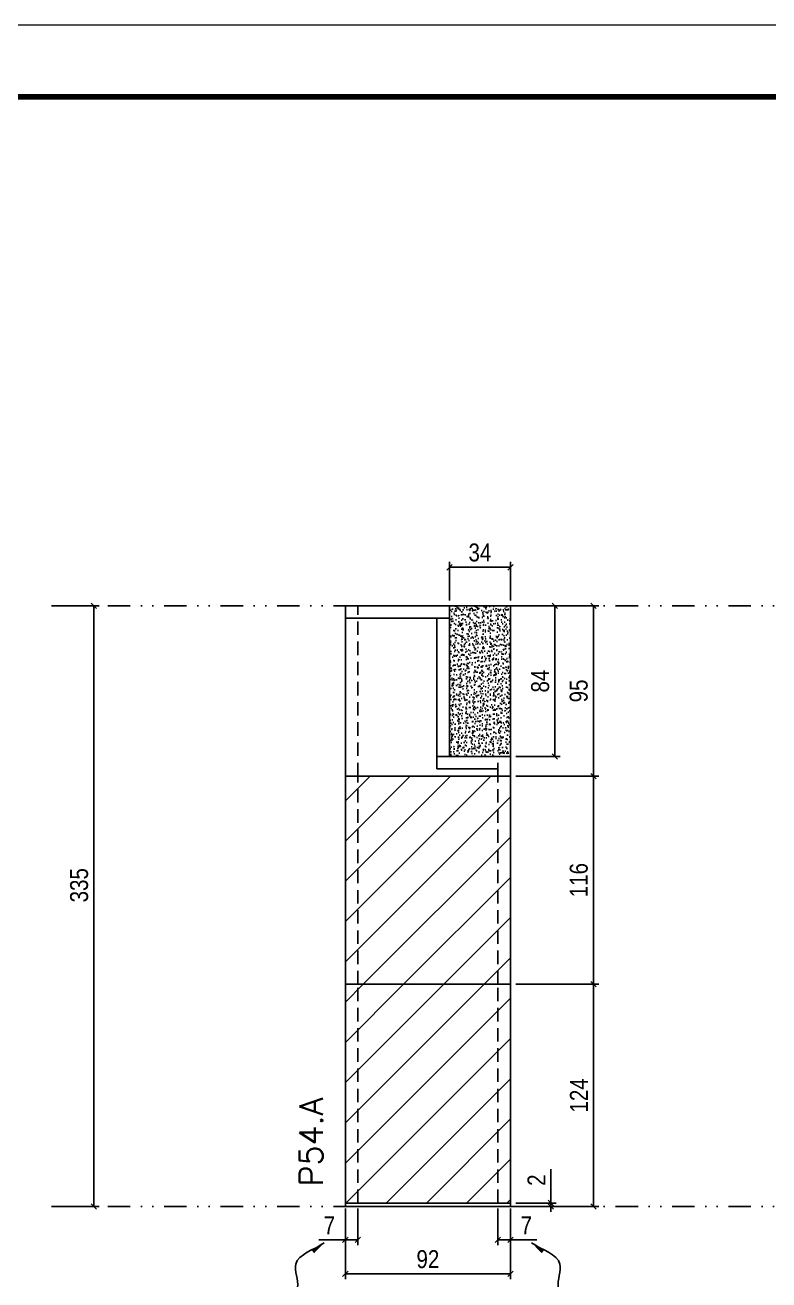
# Model space of a CAD drawing. Extents: x 2949 to 9203, y -16089 to 12527.
# Drawn here: x 3364 to 3778, y -12293 to -11593 of the extents above; entities that cross this region are included whole.
import ezdxf

# ---------------------------------------------------------------- set-up
doc = ezdxf.new("R2010")
doc.units = 0
for name, pattern in [('DASHED', [0.75, 0.5, -0.25]), ('DIVIDE2', [0.625, 0.25, -0.125, 0, -0.125, 0, -0.125]), ('HIDDEN', [0.375, 0.25, -0.125])]:
    doc.linetypes.add(name, pattern=pattern)
for name, color, linetype in [('COTA', 241, 'Continuous'), ('cotas', 4, 'Continuous'), ('Nível', 160, 'Continuous'), ('Painéis', 200, 'Continuous'), ('SARR_2.2x7', 40, 'Continuous'), ('Sarrafo de Pressão', 42, 'HIDDEN')]:
    doc.layers.add(name, color=color, linetype=linetype)
for name, color, linetype, lineweight in [('Folhas', 255, 'Continuous', 9), ('Hachura', 251, 'Continuous', 9), ('SARRAFO DE PRESSAO', 251, 'DASHED', 9), ('Texto Seção', 7, 'Continuous', 15)]:
    doc.layers.add(name, color=color, linetype=linetype, lineweight=lineweight)
doc.styles.add('COTA TECNICA', font='techl___.ttf', dxfattribs={"height": 10})
doc.styles.add('COTA TECNICA-50', font='techl___.ttf', dxfattribs={"height": 10})
doc.styles.add('REGUA-120', font='ROMANS.shx', dxfattribs={"height": 15})
doc.styles.get("Standard").update_dxf_attribs({"font": 'arial.ttf'})
doc.dimstyles.new('COTA PAINEL-50', dxfattribs={"dimtxt": 10, "dimasz": 3, "dimexe": 3, "dimexo": 3, "dimgap": 3, "dimtad": 1, "dimdec": 1, "dimzin": 12, "dimdsep": 46, "dimtxsty": 'COTA TECNICA-50', "dimblk1": 'OBLIQUE', "dimblk2": 'OBLIQUE', "dimsah": 1, "dimcen": 0.9, "dimclrd": 4, "dimclre": 4, "dimclrt": 240, "dimadec": 1, "dimazin": 3, "dimtfac": 1, "dimtdec": 1, "dimtmove": 0, "dimatfit": 3, "dimfxl": 1, "dimtolj": 1, "dimtzin": 12, "dimarcsym": 0})
doc.dimstyles.new('PAINEL', dxfattribs={"dimtxt": 10, "dimasz": 3, "dimexe": 3, "dimexo": 3, "dimgap": 3, "dimtad": 1, "dimdec": 1, "dimzin": 12, "dimdsep": 46, "dimtxsty": 'COTA TECNICA', "dimblk1": 'OBLIQUE', "dimblk2": 'OBLIQUE', "dimsah": 1, "dimcen": 0.9, "dimclrd": 4, "dimclre": 4, "dimclrt": 240, "dimadec": 1, "dimazin": 3, "dimtfac": 1, "dimtdec": 1, "dimtmove": 0, "dimatfit": 3, "dimfxl": 1, "dimtolj": 1, "dimtzin": 12, "dimarcsym": 0})
doc.dimstyles.get("Standard").update_dxf_attribs({"dimtxt": 0.18, "dimasz": 0.18, "dimexe": 0.18, "dimexo": 0.0625, "dimgap": 0.09, "dimtad": 0, "dimtih": 1, "dimtoh": 1, "dimdec": 4, "dimzin": 0, "dimdsep": 46, "dimtxsty": 'Standard', "dimcen": 0.09, "dimadec": 0, "dimazin": 0, "dimtfac": 1, "dimtdec": 4, "dimtofl": 0, "dimtmove": 0, "dimatfit": 3, "dimfxl": 1, "dimtolj": 1, "dimtzin": 0, "dimarcsym": 0})
pattern_1 = [(45, (-127662.416, -37644.947), (-11.2253202, 11.2253202), [])]

# ---------------------------------------------------------------- blocks, each defined once
blk = doc.blocks.new('9999999999')
at = {"layer": 'Folhas'}
blk.add_lwpolyline([(98138.98, 34190.21), (99623.98, 34190.21), (99623.98, 35240.21), (98138.98, 35240.21)], close=True, dxfattribs=at)
at = {"layer": 'Folhas', "color": 30, "const_width": 3}
blk.add_lwpolyline([(98213.98, 34230.21), (99583.98, 34230.21), (99583.98, 35200.21), (98213.98, 35200.21)], close=True, dxfattribs=at)
blk = doc.blocks.new('_Oblique')
at = {"color": 0, "linetype": 'ByBlock', "lineweight": -2}
blk.add_line((-0.5, -0.5), (0.5, 0.5), dxfattribs=at)
blk = doc.blocks.new('*D3183')
at = {"layer": 'cotas', "color": 4, "linetype": 'ByBlock', "lineweight": -2, "transparency": 16777216}
for p, q in [((3381.24, -11917.06), (3404.96, -11917.06)), ((3401.96, -11917.06), (3401.96, -12252.06)), ((3381.24, -12252.06), (3404.96, -12252.06))]:
    blk.add_line(p, q, dxfattribs=at)
at = {"layer": 'Defpoints', "color": 0, "linetype": 'ByBlock', "transparency": 16777216}
for p in [(3378.24, -11917.06), (3378.24, -12252.06), (3401.96, -12252.06)]:
    blk.add_point(p, dxfattribs=at)
at = {"layer": 'cotas', "color": 4, "linetype": 'ByBlock', "lineweight": -2, "transparency": 16777216, "xscale": 3, "yscale": 3, "zscale": 3}
for p, rotation in [((3401.96, -11917.06), 90), ((3401.96, -12252.06), 270)]:
    blk.add_blockref('_Oblique', p, dxfattribs=dict(at, rotation=rotation))
at = {"layer": 'cotas', "color": 240, "linetype": 'ByBlock', "transparency": 16777216, "insert": (3393.74, -12072.9), "char_height": 10, "attachment_point": 5, "rotation": 90, "style": 'COTA TECNICA'}
blk.add_mtext('\\A1;335', dxfattribs=at)
blk = doc.blocks.new('*D3169')
at = {"layer": 'COTA', "color": 4, "lineweight": -2, "transparency": 16777216}
for p, q in [((3542.09, -12253.06), (3542.09, -12292.51)), ((3634.09, -12253.06), (3634.09, -12292.51)), ((3542.09, -12289.51), (3634.09, -12289.51))]:
    blk.add_line(p, q, dxfattribs=at)
at = {"layer": 'Defpoints', "color": 0, "transparency": 16777216}
for p in [(3542.09, -12250.06), (3634.09, -12250.06), (3634.09, -12289.51)]:
    blk.add_point(p, dxfattribs=at)
at = {"layer": 'COTA', "color": 4, "lineweight": -2, "transparency": 16777216, "xscale": 3, "yscale": 3, "zscale": 3, "rotation": 180}
blk.add_blockref('_Oblique', (3542.09, -12289.51), dxfattribs=at)
at = {"layer": 'COTA', "color": 4, "lineweight": -2, "transparency": 16777216, "xscale": 3, "yscale": 3, "zscale": 3}
blk.add_blockref('_Oblique', (3634.09, -12289.51), dxfattribs=at)
at = {"layer": 'COTA', "color": 240, "transparency": 16777216, "insert": (3588.09, -12281.42), "char_height": 10, "attachment_point": 5, "style": 'COTA TECNICA'}
blk.add_mtext('\\A1;92', dxfattribs=at)
blk = doc.blocks.new('*D3170')
at = {"layer": 'COTA', "color": 4, "lineweight": -2, "transparency": 16777216}
for p, q in [((3542.09, -12255.06), (3542.09, -12273.57)), ((3549.09, -12253.06), (3549.09, -12273.57)), ((3542.09, -12270.57), (3527.36, -12270.57)), ((3549.09, -12270.57), (3542.09, -12270.57))]:
    blk.add_line(p, q, dxfattribs=at)
at = {"layer": 'Defpoints', "color": 0, "transparency": 16777216}
for p in [(3542.09, -12252.06), (3549.09, -12250.06), (3542.09, -12270.57)]:
    blk.add_point(p, dxfattribs=at)
at = {"layer": 'COTA', "color": 4, "lineweight": -2, "transparency": 16777216, "xscale": 3, "yscale": 3, "zscale": 3, "rotation": 180}
blk.add_blockref('_Oblique', (3542.09, -12270.57), dxfattribs=at)
at = {"layer": 'COTA', "color": 4, "lineweight": -2, "transparency": 16777216, "xscale": 3, "yscale": 3, "zscale": 3}
blk.add_blockref('_Oblique', (3549.09, -12270.57), dxfattribs=at)
at = {"layer": 'COTA', "color": 240, "transparency": 16777216, "insert": (3533.23, -12262.5), "char_height": 10, "attachment_point": 5, "style": 'COTA TECNICA-50'}
blk.add_mtext('\\A1;7', dxfattribs=at)
blk = doc.blocks.new('*D3171')
at = {"layer": 'COTA', "color": 4, "lineweight": -2, "transparency": 16777216}
for p, q in [((3627.09, -12253.06), (3627.09, -12273.57)), ((3634.09, -12255.06), (3634.09, -12273.57)), ((3627.09, -12270.57), (3634.09, -12270.57)), ((3634.09, -12270.57), (3648.82, -12270.57))]:
    blk.add_line(p, q, dxfattribs=at)
at = {"layer": 'Defpoints', "color": 0, "transparency": 16777216}
for p in [(3627.09, -12250.06), (3634.09, -12252.06), (3634.09, -12270.57)]:
    blk.add_point(p, dxfattribs=at)
at = {"layer": 'COTA', "color": 4, "lineweight": -2, "transparency": 16777216, "xscale": 3, "yscale": 3, "zscale": 3, "rotation": 180}
blk.add_blockref('_Oblique', (3627.09, -12270.57), dxfattribs=at)
at = {"layer": 'COTA', "color": 4, "lineweight": -2, "transparency": 16777216, "xscale": 3, "yscale": 3, "zscale": 3}
blk.add_blockref('_Oblique', (3634.09, -12270.57), dxfattribs=at)
at = {"layer": 'COTA', "color": 240, "transparency": 16777216, "insert": (3642.96, -12262.5), "char_height": 10, "attachment_point": 5, "style": 'COTA TECNICA-50'}
blk.add_mtext('\\A1;7', dxfattribs=at)
blk = doc.blocks.new('*D3172')
at = {"layer": 'COTA', "color": 4, "lineweight": -2, "transparency": 16777216}
for p, q in [((3637.09, -12128.06), (3683.33, -12128.06)), ((3680.33, -12252.06), (3680.33, -12128.06)), ((3637.09, -12252.06), (3683.33, -12252.06))]:
    blk.add_line(p, q, dxfattribs=at)
at = {"layer": 'Defpoints', "color": 0, "transparency": 16777216}
for p in [(3634.09, -12128.06), (3680.33, -12128.06), (3634.09, -12252.06)]:
    blk.add_point(p, dxfattribs=at)
at = {"layer": 'COTA', "color": 4, "lineweight": -2, "transparency": 16777216, "xscale": 3, "yscale": 3, "zscale": 3}
for p, rotation in [((3680.33, -12128.06), 90), ((3680.33, -12252.06), 270)]:
    blk.add_blockref('_Oblique', p, dxfattribs=dict(at, rotation=rotation))
at = {"layer": 'COTA', "color": 240, "transparency": 16777216, "insert": (3672.26, -12190.06), "char_height": 10, "attachment_point": 5, "rotation": 90, "style": 'COTA TECNICA-50'}
blk.add_mtext('\\A1;124', dxfattribs=at)
blk = doc.blocks.new('*D3173')
at = {"layer": 'COTA', "color": 4, "lineweight": -2, "transparency": 16777216}
for p, q in [((3656.62, -12250.06), (3656.62, -12231.26)), ((3637.09, -12250.06), (3659.62, -12250.06)), ((3637.09, -12252.06), (3659.62, -12252.06)), ((3656.62, -12252.06), (3656.62, -12250.06)), ((3656.62, -12252.06), (3656.62, -12255.06))]:
    blk.add_line(p, q, dxfattribs=at)
at = {"layer": 'Defpoints', "color": 0, "transparency": 16777216}
for p in [(3634.09, -12250.06), (3634.09, -12252.06), (3656.62, -12252.06)]:
    blk.add_point(p, dxfattribs=at)
at = {"layer": 'COTA', "color": 4, "lineweight": -2, "transparency": 16777216, "xscale": 3, "yscale": 3, "zscale": 3}
for p, rotation in [((3656.62, -12250.06), 270), ((3656.62, -12252.06), 90)]:
    blk.add_blockref('_Oblique', p, dxfattribs=dict(at, rotation=rotation))
at = {"layer": 'COTA', "color": 240, "transparency": 16777216, "insert": (3648.62, -12237.31), "char_height": 10, "attachment_point": 5, "rotation": 90, "style": 'COTA TECNICA-50'}
blk.add_mtext('\\A1;2', dxfattribs=at)
blk = doc.blocks.new('*D3174')
at = {"layer": 'COTA', "color": 4, "linetype": 'ByBlock', "lineweight": -2, "transparency": 16777216}
for p, q in [((3637.09, -12012.06), (3683.33, -12012.06)), ((3680.33, -12012.06), (3680.33, -12128.06)), ((3637.09, -12128.06), (3683.33, -12128.06))]:
    blk.add_line(p, q, dxfattribs=at)
at = {"layer": 'Defpoints', "color": 0, "linetype": 'ByBlock', "transparency": 16777216}
for p in [(3634.09, -12012.06), (3634.09, -12128.06), (3680.33, -12128.06)]:
    blk.add_point(p, dxfattribs=at)
at = {"layer": 'COTA', "color": 4, "linetype": 'ByBlock', "lineweight": -2, "transparency": 16777216, "xscale": 3, "yscale": 3, "zscale": 3}
for p, rotation in [((3680.33, -12012.06), 90), ((3680.33, -12128.06), 270)]:
    blk.add_blockref('_Oblique', p, dxfattribs=dict(at, rotation=rotation))
at = {"layer": 'COTA', "color": 240, "linetype": 'ByBlock', "transparency": 16777216, "insert": (3672.23, -12070.06), "char_height": 10, "attachment_point": 5, "rotation": 90, "style": 'COTA TECNICA'}
blk.add_mtext('\\A1;116', dxfattribs=at)
blk = doc.blocks.new('*D3185')
at = {"layer": 'COTA', "color": 4, "lineweight": -2, "transparency": 16777216}
for p, q in [((3637.09, -11917.06), (3683.33, -11917.06)), ((3680.33, -12012.06), (3680.33, -11917.06)), ((3637.09, -12012.06), (3683.33, -12012.06))]:
    blk.add_line(p, q, dxfattribs=at)
at = {"layer": 'Defpoints', "color": 0, "transparency": 16777216}
for p in [(3634.09, -11917.06), (3680.33, -11917.06), (3634.09, -12012.06)]:
    blk.add_point(p, dxfattribs=at)
at = {"layer": 'COTA', "color": 4, "lineweight": -2, "transparency": 16777216, "xscale": 3, "yscale": 3, "zscale": 3}
for p, rotation in [((3680.33, -11917.06), 90), ((3680.33, -12012.06), 270)]:
    blk.add_blockref('_Oblique', p, dxfattribs=dict(at, rotation=rotation))
at = {"layer": 'COTA', "color": 240, "transparency": 16777216, "insert": (3672.19, -11964.56), "char_height": 10, "attachment_point": 5, "rotation": 90, "style": 'COTA TECNICA'}
blk.add_mtext('\\A1;95', dxfattribs=at)
blk = doc.blocks.new('*D3186')
at = {"layer": 'COTA', "color": 4, "lineweight": -2, "transparency": 16777216}
for p, q in [((3637.09, -11917.06), (3661.79, -11917.06)), ((3658.79, -11917.06), (3658.79, -12001.06)), ((3637.09, -12001.06), (3661.79, -12001.06))]:
    blk.add_line(p, q, dxfattribs=at)
at = {"layer": 'Defpoints', "color": 0, "transparency": 16777216}
for p in [(3634.09, -11917.06), (3634.09, -12001.06), (3658.79, -12001.06)]:
    blk.add_point(p, dxfattribs=at)
at = {"layer": 'COTA', "color": 4, "lineweight": -2, "transparency": 16777216, "xscale": 3, "yscale": 3, "zscale": 3}
for p, rotation in [((3658.79, -11917.06), 90), ((3658.79, -12001.06), 270)]:
    blk.add_blockref('_Oblique', p, dxfattribs=dict(at, rotation=rotation))
at = {"layer": 'COTA', "color": 240, "transparency": 16777216, "insert": (3650.7, -11959.06), "char_height": 10, "attachment_point": 5, "rotation": 90, "style": 'COTA TECNICA'}
blk.add_mtext('\\A1;84', dxfattribs=at)
blk = doc.blocks.new('*D3187')
at = {"layer": 'COTA', "color": 4, "lineweight": -2, "transparency": 16777216}
for p, q in [((3600.09, -11914.06), (3600.09, -11892.64)), ((3634.09, -11914.06), (3634.09, -11892.64)), ((3600.09, -11895.64), (3634.09, -11895.64))]:
    blk.add_line(p, q, dxfattribs=at)
at = {"layer": 'Defpoints', "color": 0, "transparency": 16777216}
for p in [(3634.09, -11895.64), (3600.09, -11917.06), (3634.09, -11917.06)]:
    blk.add_point(p, dxfattribs=at)
at = {"layer": 'COTA', "color": 4, "lineweight": -2, "transparency": 16777216, "xscale": 3, "yscale": 3, "zscale": 3, "rotation": 180}
blk.add_blockref('_Oblique', (3600.09, -11895.64), dxfattribs=at)
at = {"layer": 'COTA', "color": 4, "lineweight": -2, "transparency": 16777216, "xscale": 3, "yscale": 3, "zscale": 3}
blk.add_blockref('_Oblique', (3634.09, -11895.64), dxfattribs=at)
at = {"layer": 'COTA', "color": 240, "transparency": 16777216, "insert": (3617.09, -11887.42), "char_height": 10, "attachment_point": 5, "style": 'COTA TECNICA-50'}
blk.add_mtext('\\A1;34', dxfattribs=at)

msp = doc.modelspace()

# ---------------------------------------------------------------- hatches: boundary and pattern name
at = {"layer": 'COTA', "linetype": 'ByBlock'}
h = msp.add_hatch(dxfattribs=at)
h.set_pattern_fill('AR-CONC', color=256, scale=0.03)
h.set_pattern_definition([(50, (0, 1148.575), (5.46554, -0.4781726), [0.5715, -6.2865]), (355, (0, 1148.575), (-1.0573026, 5.7317054), [0.4572, -5.0292175]), (100.451445, (0.4555, 1148.535), (4.4082374, 5.2535326), [0.4857003, -5.3427073]), (46.1842, (0, 1150.099), (8.1323712, -1.26127), [0.85725, -9.42975]), (96.63556, (0.678, 1149.994), (7.122124, 7.4227837), [0.7285507, -8.014068]), (351.18415, (0, 1150.099), (7.122124, 7.4227837), [0.685799, -7.543792]), (21, (0.762, 1149.718), (4.5484317, -3.067956), [0.5715, -6.2865]), (326, (0.762, 1149.718), (1.8540609, 5.525639), [0.4572, -5.0292]), (71.451445, (1.141, 1149.4624), (6.4024926, 2.457683), [0.4857003, -5.3426981]), (37.5, (0, 1148.5751), (0.0926581, 2.53665117), [0, -4.96824, 0, -5.1054, 0, -5.04825]), (7.5, (0, 1148.575), (2.0045899, 3.00541724), [0, -2.91084, 0, -4.85394, 0, -1.92405]), (327.5, (-1.6993, 1148.5751), (4.06771786, -0.17186232), [0, -1.905, 0, -5.9436, 0, -7.8867]), (317.5, (-2.4613, 1148.575), (4.4438754, 0.7627947), [0, -2.4765, 0, -3.94716, 0, -5.6007])])
h.paths.add_polyline_path([(3634.09, -11917.06), (3600.09, -11917.06), (3600.09, -12001.06), (3634.09, -12001.06)])
at = {"layer": 'Hachura', "linetype": 'ByBlock'}
h = msp.add_hatch(dxfattribs=at)
h.set_pattern_fill('ANSI31', color=256, scale=5)
h.set_pattern_definition(pattern_1)
h.paths.add_polyline_path([(3542.09, -12128.06), (3634.09, -12128.06), (3634.09, -12012.06), (3542.09, -12012.06)])
h = msp.add_hatch(dxfattribs=at)
h.set_pattern_fill('ANSI31', color=256, scale=5)
h.set_pattern_definition(pattern_1)
h.paths.add_polyline_path([(3634.09, -12128.06), (3542.09, -12128.06), (3542.09, -12250.06), (3634.09, -12250.06)])

# ---------------------------------------------------------------- linework, layer by layer
at = {"layer": 'COTA', "linetype": 'ByBlock'}
for p, q in [((3634.09, -11917.06), (3600.09, -11917.06)), ((3634.09, -12001.06), (3634.09, -11917.06))]:
    msp.add_line(p, q, dxfattribs=at)
at = {"layer": 'Nível', "color": 4, "linetype": 'DIVIDE2', "ltscale": 50}
for p, q in [((3378.24, -11917.06), (4388.58, -11917.06)), ((3378.24, -12252.06), (4388.58, -12252.06))]:
    msp.add_line(p, q, dxfattribs=at)
at = {"layer": 'Painéis'}
for p, q in [((3542.09, -12012.06), (3542.09, -11917.06)), ((3600.09, -11917.06), (3542.09, -11917.06)), ((3600.09, -12001.06), (3600.09, -11917.06)), ((3634.09, -12001.06), (3600.09, -12001.06)), ((3634.09, -12012.06), (3634.09, -12001.06)), ((3634.09, -12012.06), (3542.09, -12012.06))]:
    msp.add_line(p, q, dxfattribs=at)
for points in [[(3542.09, -12128.06), (3634.09, -12128.06), (3634.09, -12012.06), (3542.09, -12012.06)], [(3542.09, -12250.06), (3634.09, -12250.06), (3634.09, -12128.06), (3542.09, -12128.06)], [(3542.09, -12250.06), (3634.09, -12250.06), (3634.09, -12252.06), (3542.09, -12252.06)]]:
    msp.add_lwpolyline(points, close=True, dxfattribs=at)
at = {"layer": 'SARR_2.2x7'}
for p, q in [((3600.09, -11924.06), (3542.09, -11924.06)), ((3593.09, -12001.06), (3593.09, -11924.06)), ((3593.09, -12008.06), (3593.09, -12001.06)), ((3600.09, -12001.06), (3593.09, -12001.06)), ((3627.09, -12008.06), (3593.09, -12008.06))]:
    msp.add_line(p, q, dxfattribs=at)
at = {"layer": 'Sarrafo de Pressão', "ltscale": 30}
for p, q in [((3549.09, -12012.06), (3549.09, -11917.06)), ((3627.09, -12012.06), (3627.09, -12001.06)), ((3549.09, -12128.06), (3549.09, -12012.06)), ((3627.09, -12128.06), (3627.09, -12012.06)), ((3549.09, -12250.06), (3549.09, -12128.06)), ((3627.09, -12250.06), (3627.09, -12128.06))]:
    msp.add_line(p, q, dxfattribs=at)

# ---------------------------------------------------------------- block references
at = {"layer": 'SARRAFO DE PRESSAO', "color": 6, "linetype": 'ByBlock'}
msp.add_blockref('9999999999', (-95189.94, -46833.55), dxfattribs=at)

# ---------------------------------------------------------------- texts
at = {"layer": 'Texto Seção', "insert": (3529.47, -12240.81), "char_height": 13, "width": 285.3299, "attachment_point": 7, "rotation": 90, "style": 'REGUA-120'}
msp.add_mtext('P54.A', dxfattribs=at)

# ---------------------------------------------------------------- dimensions: what is measured, and where the dimension line sits
at = {"layer": 'COTA'}
for base, p1, p2, picture, middle in [((3634.09, -11895.64), (3600.09, -11917.06), (3634.09, -11917.06), '*D3187', (3617.09, -11887.42)), ((3634.09, -12270.57), (3627.09, -12250.06), (3634.09, -12252.06), '*D3171', (3642.96, -12262.5))]:
    dim = msp.add_linear_dim(base=base, p1=p1, p2=p2, dimstyle='COTA PAINEL-50', dxfattribs=at)
    dim.commit()
    dim.dimension.update_dxf_attribs({"geometry": picture, "text_midpoint": middle})
for base, p1, p2, angle, dimstyle, picture, middle in [((3680.33, -11917.06), (3634.09, -12012.06), (3634.09, -11917.06), 90, 'PAINEL', '*D3185', (3672.19, -11964.56)), ((3658.79, -12001.06), (3634.09, -11917.06), (3634.09, -12001.06), 90, 'PAINEL', '*D3186', (3650.7, -11959.06)), ((3680.33, -12128.06), (3634.09, -12252.06), (3634.09, -12128.06), 90, 'COTA PAINEL-50', '*D3172', (3672.26, -12190.06)), ((3542.09, -12270.57), (3549.09, -12250.06), (3542.09, -12252.06), 180, 'COTA PAINEL-50', '*D3170', (3533.23, -12262.5))]:
    dim = msp.add_linear_dim(base=base, p1=p1, p2=p2, angle=angle, dimstyle=dimstyle, dxfattribs=at)
    dim.commit()
    dim.dimension.update_dxf_attribs({"geometry": picture, "text_midpoint": middle})
at = {"layer": 'COTA', "linetype": 'ByBlock'}
dim = msp.add_linear_dim(base=(3680.33, -12128.06), p1=(3634.09, -12012.06), p2=(3634.09, -12128.06), angle=90, dimstyle='PAINEL', dxfattribs=at)
dim.commit()
dim.dimension.update_dxf_attribs({"geometry": '*D3174', "text_midpoint": (3672.23, -12070.06)})
at = {"layer": 'COTA'}
dim = msp.add_linear_dim(base=(3656.62, -12252.06), p1=(3634.09, -12250.06), p2=(3634.09, -12252.06), angle=90, dimstyle='COTA PAINEL-50', dxfattribs=at)
dim.commit()
dim.dimension.update_dxf_attribs({"geometry": '*D3173', "text_midpoint": (3656.62, -12237.31), "dimtype": 160})
dim = msp.add_linear_dim(base=(3634.09, -12289.51), p1=(3542.09, -12250.06), p2=(3634.09, -12250.06), dimstyle='PAINEL', override={"dimarcsym": 2}, dxfattribs=at)
dim.commit()
dim.dimension.update_dxf_attribs({"geometry": '*D3169', "text_midpoint": (3588.09, -12281.42)})
at = {"layer": 'cotas', "linetype": 'ByBlock'}
dim = msp.add_linear_dim(base=(3401.96, -12252.06), p1=(3378.24, -11917.06), p2=(3378.24, -12252.06), angle=90, dimstyle='PAINEL', dxfattribs=at)
dim.commit()
dim.dimension.update_dxf_attribs({"geometry": '*D3183', "text_midpoint": (3401.96, -12072.9), "dimtype": 160})

# ---------------------------------------------------------------- leaders
at = {"layer": 'COTA', "path_type": 1}
for points in [[(3530.26, -12272.24), (3514.48, -12284.08), (3515.4, -12297.08), (3509.85, -12306.86)], [(3645.92, -12272.24), (3661.71, -12284.08), (3660.78, -12297.08), (3666.33, -12306.86)]]:
    msp.add_leader(points, dimstyle='Standard', override={"dimasz": 8}, dxfattribs=at)

doc.saveas('drawing.dxf')
